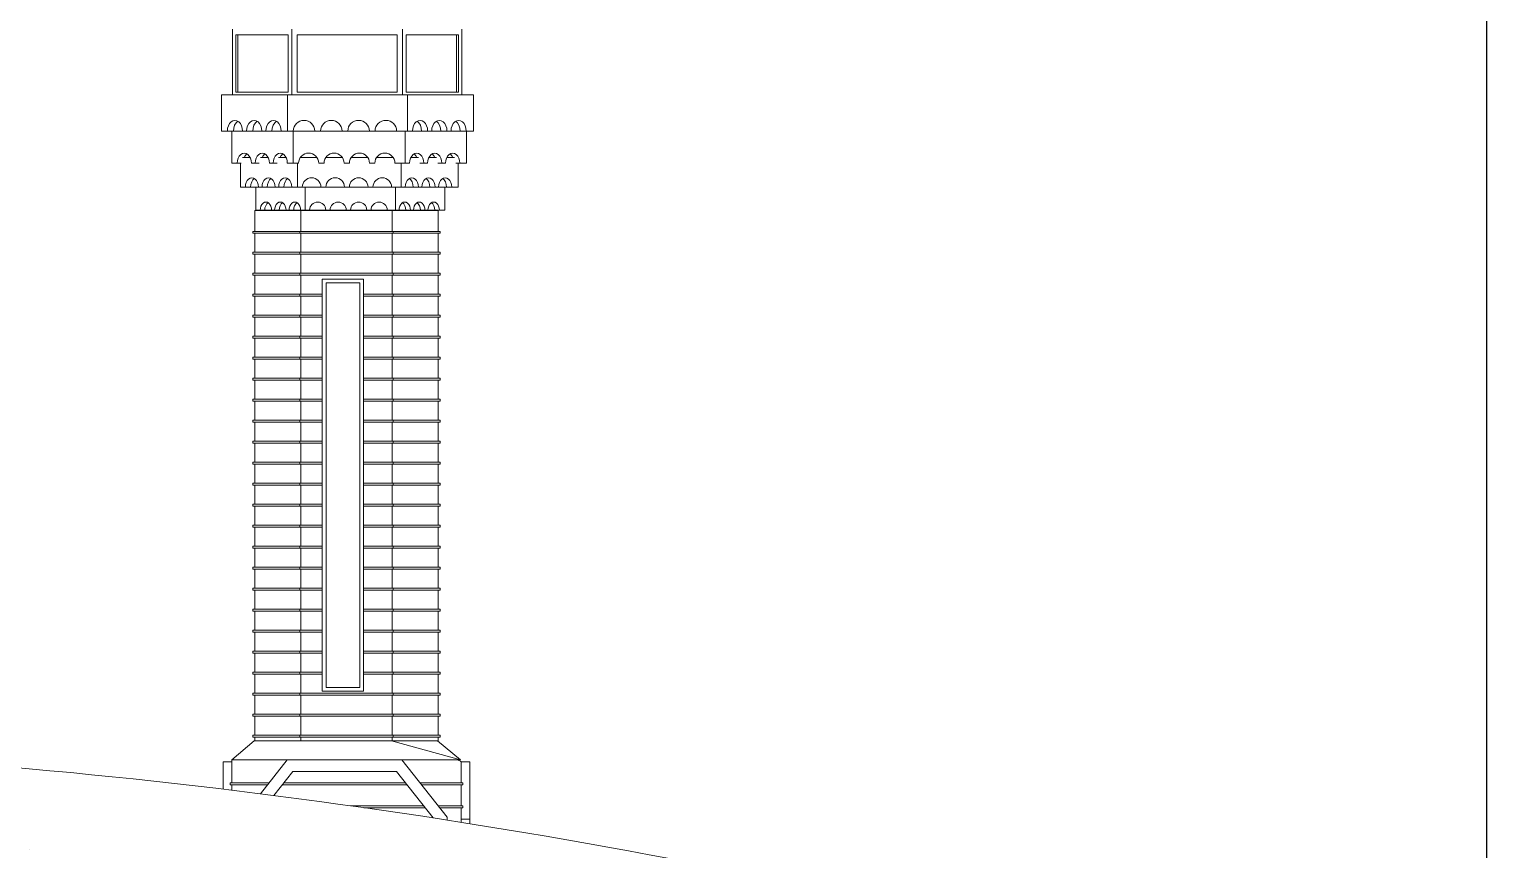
# Model space of a CAD drawing. Header units: inches. Extents: x -6210 to 141093, y -2740 to 21225.
# Drawn here: x 94504 to 95267, y 3555 to 3985 of the extents above; entities that cross this region are included whole.
import ezdxf

# ---------------------------------------------------------------- set-up
doc = ezdxf.new("R2010")
doc.units = ezdxf.units.IN
doc.header["$LTSCALE"] = 100
doc.header["$MEASUREMENT"] = 0
doc.layers.add('car area', color=53, linetype='Continuous')

msp = doc.modelspace()

# ---------------------------------------------------------------- linework, layer by layer
msp.add_lwpolyline([(93137.58696, 3021.14459), (95267.05657, 3021.14459), (95267.05657, 4618.24679), (93137.58696, 4618.24679)], close=True)
at = {"layer": 'car area', "linetype": 'Continuous', "lineweight": 0, "extrusion": (0, 1, 0)}
for p, q in [((94610.23585, 3950.84918), (94610.23585, 3985.28939)), ((94641.26529, 3950.84918), (94641.26529, 3985.28939)), ((94699.20641, 3950.84918), (94699.20641, 3985.28939)), ((94730.23585, 3950.84918), (94730.23585, 3985.28939)), ((94611.9171, 3982.28939), (94611.9171, 3952.28939)), ((94639.31567, 3982.28939), (94611.9171, 3982.28939)), ((94612.97776, 3952.28939), (94612.97776, 3982.28939)), ((94639.31567, 3952.28939), (94639.31567, 3982.28939)), ((94644.00793, 3982.28939), (94644.00793, 3952.28939)), ((94696.46377, 3982.28939), (94644.00793, 3982.28939)), ((94696.46377, 3952.28939), (94696.46377, 3982.28939)), ((94701.15602, 3982.28939), (94701.15602, 3952.28939)), ((94728.5546, 3982.28939), (94701.15602, 3982.28939)), ((94727.53803, 3952.28939), (94727.53803, 3982.28939)), ((94728.5546, 3952.28939), (94728.5546, 3982.28939)), ((94604.46581, 3950.84918), (94639.00996, 3950.84918)), ((94604.46581, 3931.84918), (94604.46581, 3950.84918)), ((94611.9171, 3952.28939), (94639.31567, 3952.28939)), ((94639.00996, 3950.84918), (94701.92165, 3950.84918)), ((94639.00996, 3931.84918), (94639.00996, 3950.84918)), ((94644.00793, 3952.28939), (94696.46377, 3952.28939)), ((94701.15602, 3952.28939), (94728.5546, 3952.28939)), ((94701.92165, 3950.84918), (94736.46581, 3950.84918)), ((94701.92165, 3931.84918), (94701.92165, 3950.84918)), ((94736.46581, 3931.84918), (94736.46581, 3950.84918)), ((94607.49242, 3931.84918), (94604.46581, 3931.84918)), ((94607.49242, 3931.84918), (94610.6744, 3931.84918)), ((94609.82317, 3915.07754), (94609.82317, 3931.84918)), ((94610.6744, 3931.84918), (94615.47284, 3931.84918)), ((94617.59416, 3931.84918), (94615.47284, 3931.84918)), ((94617.59416, 3931.84918), (94620.77614, 3931.84918)), ((94620.77614, 3931.84918), (94625.57458, 3931.84918)), ((94627.6959, 3931.84918), (94625.57458, 3931.84918)), ((94627.6959, 3931.84918), (94630.87788, 3931.84918)), ((94630.87788, 3931.84918), (94635.67631, 3931.84918)), ((94639.00996, 3931.84918), (94635.67631, 3931.84918)), ((94642.00996, 3931.84918), (94639.00996, 3931.84918)), ((94642.00996, 3931.84918), (94653.29598, 3931.84918)), ((94642.00996, 3915.07754), (94642.00996, 3931.84918)), ((94642.00996, 3931.84918), (94653.29598, 3931.84918)), ((94656.29598, 3931.84918), (94653.29598, 3931.84918)), ((94656.29598, 3931.84918), (94667.58199, 3931.84918)), ((94656.29598, 3931.84918), (94667.58199, 3931.84918)), ((94670.58199, 3931.84918), (94667.58199, 3931.84918)), ((94670.58199, 3931.84918), (94681.86801, 3931.84918)), ((94670.58199, 3931.84918), (94681.86801, 3931.84918)), ((94684.86801, 3931.84918), (94681.86801, 3931.84918)), ((94684.86801, 3931.84918), (94696.15402, 3931.84918)), ((94684.86801, 3931.84918), (94696.15402, 3931.84918)), ((94701.92165, 3931.84918), (94696.15402, 3931.84918)), ((94700.62843, 3915.07754), (94700.62843, 3931.84918)), ((94704.41826, 3931.84918), (94701.92165, 3931.84918)), ((94704.41826, 3931.84918), (94709.50207, 3931.84918)), ((94709.50207, 3931.84918), (94712.39868, 3931.84918)), ((94714.52, 3931.84918), (94712.39868, 3931.84918)), ((94714.52, 3931.84918), (94719.60381, 3931.84918)), ((94719.60381, 3931.84918), (94722.50042, 3931.84918)), ((94724.62174, 3931.84918), (94722.50042, 3931.84918)), ((94724.62174, 3931.84918), (94729.70555, 3931.84918)), ((94729.70555, 3931.84918), (94732.60215, 3931.84918)), ((94736.46581, 3931.84918), (94732.60215, 3931.84918)), ((94732.81523, 3915.07754), (94732.81523, 3931.84918)), ((94615.44667, 3918.07754), (94619.41448, 3918.07754)), ((94624.85905, 3918.07754), (94628.82686, 3918.07754)), ((94634.27142, 3918.07754), (94638.23923, 3918.07754)), ((94645.74509, 3918.07754), (94654.38122, 3918.07754)), ((94659.0562, 3918.07754), (94667.69233, 3918.07754)), ((94672.36731, 3918.07754), (94681.00344, 3918.07754)), ((94685.67841, 3918.07754), (94694.31455, 3918.07754)), ((94703.61925, 3918.07754), (94707.58309, 3918.07754)), ((94713.03162, 3918.07754), (94716.99546, 3918.07754)), ((94722.444, 3918.07754), (94726.40784, 3918.07754)), ((94612.64324, 3915.07754), (94609.82317, 3915.07754)), ((94612.64324, 3915.07754), (94614.7821, 3915.07754)), ((94614.31523, 3902.53208), (94614.31523, 3915.07754)), ((94622.05562, 3915.07754), (94620.07906, 3915.07754)), ((94622.05562, 3915.07754), (94624.19447, 3915.07754)), ((94631.46799, 3915.07754), (94629.49143, 3915.07754)), ((94631.46799, 3915.07754), (94633.60685, 3915.07754)), ((94642.00996, 3915.07754), (94638.90381, 3915.07754)), ((94644.80524, 3915.07754), (94642.00996, 3915.07754)), ((94644.14882, 3902.53208), (94644.14882, 3915.07754)), ((94658.11635, 3915.07754), (94655.32107, 3915.07754)), ((94671.42745, 3915.07754), (94668.63218, 3915.07754)), ((94684.73856, 3915.07754), (94681.94329, 3915.07754)), ((94700.62843, 3915.07754), (94695.2544, 3915.07754)), ((94698.48164, 3902.53208), (94698.48164, 3915.07754)), ((94702.95467, 3915.07754), (94700.62843, 3915.07754)), ((94708.24766, 3915.07754), (94710.39049, 3915.07754)), ((94712.36705, 3915.07754), (94710.39049, 3915.07754)), ((94717.66004, 3915.07754), (94719.80286, 3915.07754)), ((94721.77942, 3915.07754), (94719.80286, 3915.07754)), ((94727.07241, 3915.07754), (94729.21524, 3915.07754)), ((94728.31523, 3902.53208), (94728.31523, 3915.07754)), ((94732.81523, 3915.07754), (94729.21524, 3915.07754)), ((94616.92912, 3902.53208), (94614.31523, 3902.53208)), ((94616.92912, 3902.53208), (94619.6772, 3902.53208)), ((94619.6772, 3902.53208), (94623.8213, 3902.53208)), ((94622.42886, 3890.44481), (94622.42886, 3902.53208)), ((94625.65335, 3902.53208), (94623.8213, 3902.53208)), ((94625.65335, 3902.53208), (94628.40142, 3902.53208)), ((94628.40142, 3902.53208), (94632.54553, 3902.53208)), ((94634.37758, 3902.53208), (94632.54553, 3902.53208)), ((94634.37758, 3902.53208), (94637.12565, 3902.53208)), ((94637.12565, 3902.53208), (94641.26976, 3902.53208)), ((94644.14882, 3902.53208), (94641.26976, 3902.53208)), ((94646.73973, 3902.53208), (94644.14882, 3902.53208)), ((94646.73973, 3902.53208), (94656.48674, 3902.53208)), ((94648.33698, 3890.44481), (94648.33698, 3902.53208)), ((94659.07765, 3902.53208), (94656.48674, 3902.53208)), ((94659.07765, 3902.53208), (94668.82466, 3902.53208)), ((94671.41557, 3902.53208), (94668.82466, 3902.53208)), ((94671.41557, 3902.53208), (94681.16258, 3902.53208)), ((94683.75349, 3902.53208), (94681.16258, 3902.53208)), ((94683.75349, 3902.53208), (94693.5005, 3902.53208)), ((94698.48164, 3902.53208), (94693.5005, 3902.53208)), ((94695.52075, 3890.44481), (94695.52075, 3902.53208)), ((94700.6378, 3902.53208), (94698.48164, 3902.53208)), ((94700.6378, 3902.53208), (94704.78191, 3902.53208)), ((94704.78191, 3902.53208), (94707.52998, 3902.53208)), ((94709.36203, 3902.53208), (94707.52998, 3902.53208)), ((94709.36203, 3902.53208), (94713.50614, 3902.53208)), ((94713.50614, 3902.53208), (94716.25421, 3902.53208)), ((94718.08626, 3902.53208), (94716.25421, 3902.53208)), ((94718.08626, 3902.53208), (94722.23036, 3902.53208)), ((94721.42886, 3890.44481), (94721.42886, 3902.53208)), ((94722.23036, 3902.53208), (94724.97844, 3902.53208)), ((94728.31523, 3902.53208), (94724.97844, 3902.53208)), ((94621.89468, 3890.33662), (94645.89468, 3890.33662)), ((94621.89468, 3879.33662), (94621.89468, 3890.33662)), ((94624.69883, 3890.44481), (94622.42886, 3890.44481)), ((94624.69883, 3890.44481), (94627.08531, 3890.44481)), ((94627.08531, 3890.44481), (94630.68414, 3890.44481)), ((94632.27513, 3890.44481), (94630.68414, 3890.44481)), ((94632.27513, 3890.44481), (94634.66161, 3890.44481)), ((94634.66161, 3890.44481), (94638.26044, 3890.44481)), ((94639.85143, 3890.44481), (94638.26044, 3890.44481)), ((94639.85143, 3890.44481), (94642.23792, 3890.44481)), ((94639.89468, 3890.44481), (94639.89468, 3890.33662)), ((94642.23792, 3890.44481), (94645.83674, 3890.44481)), ((94648.33698, 3890.44481), (94645.83674, 3890.44481)), ((94645.89468, 3890.33662), (94693.89468, 3890.33662)), ((94645.89468, 3879.33662), (94645.89468, 3890.33662)), ((94650.58698, 3890.44481), (94648.33698, 3890.44481)), ((94650.58698, 3890.44481), (94659.05149, 3890.44481)), ((94661.30149, 3890.44481), (94659.05149, 3890.44481)), ((94661.30149, 3890.44481), (94669.766, 3890.44481)), ((94672.016, 3890.44481), (94669.766, 3890.44481)), ((94672.016, 3890.44481), (94680.48051, 3890.44481)), ((94682.73051, 3890.44481), (94680.48051, 3890.44481)), ((94682.73051, 3890.44481), (94691.19502, 3890.44481)), ((94695.52075, 3890.44481), (94691.19502, 3890.44481)), ((94693.89468, 3890.33662), (94717.89468, 3890.33662)), ((94693.89468, 3879.33662), (94693.89468, 3890.33662)), ((94697.39321, 3890.44481), (94695.52075, 3890.44481)), ((94697.39321, 3890.44481), (94700.99203, 3890.44481)), ((94699.89468, 3890.44481), (94699.89468, 3890.33662)), ((94700.99203, 3890.44481), (94703.37852, 3890.44481)), ((94704.96951, 3890.44481), (94703.37852, 3890.44481)), ((94704.96951, 3890.44481), (94708.56834, 3890.44481)), ((94708.56834, 3890.44481), (94710.95482, 3890.44481)), ((94712.54581, 3890.44481), (94710.95482, 3890.44481)), ((94712.54581, 3890.44481), (94716.14464, 3890.44481)), ((94716.14464, 3890.44481), (94718.53112, 3890.44481)), ((94717.89468, 3879.33662), (94717.89468, 3890.33662)), ((94721.42886, 3890.44481), (94718.53112, 3890.44481)), ((94620.89468, 3879.33662), (94645.48047, 3879.33662)), ((94620.89468, 3878.33662), (94620.89468, 3879.33662)), ((94645.48047, 3878.33662), (94620.89468, 3878.33662)), ((94621.89468, 3868.33662), (94621.89468, 3878.33662)), ((94645.48047, 3879.33662), (94694.3089, 3879.33662)), ((94645.48047, 3878.33662), (94645.48047, 3879.33662)), ((94694.3089, 3878.33662), (94645.48047, 3878.33662)), ((94645.89468, 3868.33662), (94645.89468, 3878.33662)), ((94693.89468, 3868.33662), (94693.89468, 3878.33662)), ((94694.3089, 3879.33662), (94718.89468, 3879.33662)), ((94694.3089, 3878.33662), (94694.3089, 3879.33662)), ((94718.89468, 3878.33662), (94694.3089, 3878.33662)), ((94717.89468, 3868.33662), (94717.89468, 3878.33662)), ((94718.89468, 3878.33662), (94718.89468, 3879.33662)), ((94620.89468, 3868.33662), (94645.48047, 3868.33662)), ((94620.89468, 3867.33662), (94620.89468, 3868.33662)), ((94645.48047, 3867.33662), (94620.89468, 3867.33662)), ((94621.89468, 3857.33662), (94621.89468, 3867.33662)), ((94645.48047, 3868.33662), (94694.3089, 3868.33662)), ((94645.48047, 3867.33662), (94645.48047, 3868.33662)), ((94694.3089, 3867.33662), (94645.48047, 3867.33662)), ((94645.89468, 3857.33662), (94645.89468, 3867.33662)), ((94693.89468, 3857.33662), (94693.89468, 3867.33662)), ((94694.3089, 3868.33662), (94718.89468, 3868.33662)), ((94694.3089, 3867.33662), (94694.3089, 3868.33662)), ((94718.89468, 3867.33662), (94694.3089, 3867.33662)), ((94717.89468, 3857.33662), (94717.89468, 3867.33662)), ((94718.89468, 3867.33662), (94718.89468, 3868.33662)), ((94620.89468, 3857.33662), (94645.48047, 3857.33662)), ((94620.89468, 3856.33662), (94620.89468, 3857.33662)), ((94645.48047, 3856.33662), (94620.89468, 3856.33662)), ((94621.89468, 3846.33662), (94621.89468, 3856.33662)), ((94645.48047, 3857.33662), (94694.3089, 3857.33662)), ((94645.48047, 3856.33662), (94645.48047, 3857.33662)), ((94694.3089, 3856.33662), (94645.48047, 3856.33662)), ((94645.89468, 3846.33662), (94645.89468, 3856.33662)), ((94693.89468, 3846.33662), (94693.89468, 3856.33662)), ((94694.3089, 3857.33662), (94718.89468, 3857.33662)), ((94694.3089, 3856.33662), (94694.3089, 3857.33662)), ((94718.89468, 3856.33662), (94694.3089, 3856.33662)), ((94717.89468, 3846.33662), (94717.89468, 3856.33662)), ((94718.89468, 3856.33662), (94718.89468, 3857.33662)), ((94678.84899, 3854.33662), (94657.17881, 3854.33662)), ((94657.17881, 3854.33662), (94657.17881, 3846.33662)), ((94676.84899, 3852.33662), (94659.17881, 3852.33662)), ((94659.17881, 3852.33662), (94659.17881, 3640.33662)), ((94659.17881, 3852.33662), (94676.84899, 3852.33662)), ((94659.17881, 3640.33662), (94659.17881, 3852.33662)), ((94676.84899, 3640.33662), (94676.84899, 3852.33662)), ((94676.84899, 3852.33662), (94676.84899, 3640.33662)), ((94678.84899, 3846.33662), (94678.84899, 3854.33662)), ((94620.89468, 3845.33662), (94620.89468, 3846.33662)), ((94620.89468, 3846.33662), (94645.48047, 3846.33662)), ((94645.48047, 3845.33662), (94620.89468, 3845.33662)), ((94621.89468, 3835.33662), (94621.89468, 3845.33662)), ((94645.48047, 3845.33662), (94645.48047, 3846.33662)), ((94645.48047, 3846.33662), (94657.17881, 3846.33662)), ((94657.17881, 3845.33662), (94645.48047, 3845.33662)), ((94645.89468, 3835.33662), (94645.89468, 3845.33662)), ((94657.17881, 3845.33662), (94657.17881, 3846.33662)), ((94657.17881, 3845.33662), (94657.17881, 3835.33662)), ((94678.84899, 3846.33662), (94694.3089, 3846.33662)), ((94678.84899, 3846.33662), (94678.84899, 3845.33662)), ((94678.84899, 3835.33662), (94678.84899, 3845.33662)), ((94694.3089, 3845.33662), (94678.84899, 3845.33662)), ((94693.89468, 3835.33662), (94693.89468, 3845.33662)), ((94694.3089, 3846.33662), (94718.89468, 3846.33662)), ((94694.3089, 3845.33662), (94694.3089, 3846.33662)), ((94718.89468, 3845.33662), (94694.3089, 3845.33662)), ((94717.89468, 3835.33662), (94717.89468, 3845.33662)), ((94718.89468, 3845.33662), (94718.89468, 3846.33662)), ((94620.89468, 3834.33662), (94620.89468, 3835.33662)), ((94620.89468, 3835.33662), (94645.48047, 3835.33662)), ((94645.48047, 3834.33662), (94620.89468, 3834.33662)), ((94621.89468, 3824.33662), (94621.89468, 3834.33662)), ((94645.48047, 3834.33662), (94645.48047, 3835.33662)), ((94645.48047, 3835.33662), (94657.17881, 3835.33662)), ((94657.17881, 3834.33662), (94645.48047, 3834.33662)), ((94645.89468, 3824.33662), (94645.89468, 3834.33662)), ((94657.17881, 3834.33662), (94657.17881, 3835.33662)), ((94657.17881, 3834.33662), (94657.17881, 3824.33662)), ((94678.84899, 3835.33662), (94694.3089, 3835.33662)), ((94678.84899, 3835.33662), (94678.84899, 3834.33662)), ((94678.84899, 3824.33662), (94678.84899, 3834.33662)), ((94694.3089, 3834.33662), (94678.84899, 3834.33662)), ((94693.89468, 3824.33662), (94693.89468, 3834.33662)), ((94694.3089, 3835.33662), (94718.89468, 3835.33662)), ((94694.3089, 3834.33662), (94694.3089, 3835.33662)), ((94718.89468, 3834.33662), (94694.3089, 3834.33662)), ((94717.89468, 3824.33662), (94717.89468, 3834.33662)), ((94718.89468, 3834.33662), (94718.89468, 3835.33662)), ((94620.89468, 3823.33662), (94620.89468, 3824.33662)), ((94620.89468, 3824.33662), (94645.48047, 3824.33662)), ((94645.48047, 3823.33662), (94620.89468, 3823.33662)), ((94621.89468, 3813.33662), (94621.89468, 3823.33662)), ((94645.48047, 3823.33662), (94645.48047, 3824.33662)), ((94645.48047, 3824.33662), (94657.17881, 3824.33662)), ((94657.17881, 3823.33662), (94645.48047, 3823.33662)), ((94645.89468, 3813.33662), (94645.89468, 3823.33662)), ((94657.17881, 3823.33662), (94657.17881, 3824.33662)), ((94657.17881, 3823.33662), (94657.17881, 3813.33662)), ((94678.84899, 3824.33662), (94694.3089, 3824.33662)), ((94678.84899, 3824.33662), (94678.84899, 3823.33662)), ((94678.84899, 3813.33662), (94678.84899, 3823.33662)), ((94694.3089, 3823.33662), (94678.84899, 3823.33662)), ((94693.89468, 3813.33662), (94693.89468, 3823.33662)), ((94694.3089, 3824.33662), (94718.89468, 3824.33662)), ((94694.3089, 3823.33662), (94694.3089, 3824.33662)), ((94718.89468, 3823.33662), (94694.3089, 3823.33662)), ((94717.89468, 3813.33662), (94717.89468, 3823.33662)), ((94718.89468, 3823.33662), (94718.89468, 3824.33662)), ((94620.89468, 3812.33662), (94620.89468, 3813.33662)), ((94620.89468, 3813.33662), (94645.48047, 3813.33662)), ((94645.48047, 3812.33662), (94620.89468, 3812.33662)), ((94621.89468, 3802.33662), (94621.89468, 3812.33662)), ((94645.48047, 3812.33662), (94645.48047, 3813.33662)), ((94645.48047, 3813.33662), (94657.17881, 3813.33662)), ((94657.17881, 3812.33662), (94645.48047, 3812.33662)), ((94645.89468, 3802.33662), (94645.89468, 3812.33662)), ((94657.17881, 3812.33662), (94657.17881, 3813.33662)), ((94657.17881, 3812.33662), (94657.17881, 3802.33662)), ((94678.84899, 3813.33662), (94694.3089, 3813.33662)), ((94678.84899, 3813.33662), (94678.84899, 3812.33662)), ((94678.84899, 3802.33662), (94678.84899, 3812.33662)), ((94694.3089, 3812.33662), (94678.84899, 3812.33662)), ((94693.89468, 3802.33662), (94693.89468, 3812.33662)), ((94694.3089, 3813.33662), (94718.89468, 3813.33662)), ((94694.3089, 3812.33662), (94694.3089, 3813.33662)), ((94718.89468, 3812.33662), (94694.3089, 3812.33662)), ((94717.89468, 3802.33662), (94717.89468, 3812.33662)), ((94718.89468, 3812.33662), (94718.89468, 3813.33662)), ((94620.89468, 3801.33662), (94620.89468, 3802.33662)), ((94620.89468, 3802.33662), (94645.48047, 3802.33662)), ((94645.48047, 3801.33662), (94645.48047, 3802.33662)), ((94645.48047, 3802.33662), (94657.17881, 3802.33662)), ((94657.17881, 3801.33662), (94657.17881, 3802.33662)), ((94678.84899, 3802.33662), (94694.3089, 3802.33662)), ((94678.84899, 3802.33662), (94678.84899, 3801.33662)), ((94694.3089, 3802.33662), (94718.89468, 3802.33662)), ((94694.3089, 3801.33662), (94694.3089, 3802.33662)), ((94718.89468, 3801.33662), (94718.89468, 3802.33662)), ((94645.48047, 3801.33662), (94620.89468, 3801.33662)), ((94621.89468, 3791.33662), (94621.89468, 3801.33662)), ((94657.17881, 3801.33662), (94645.48047, 3801.33662)), ((94645.89468, 3791.33662), (94645.89468, 3801.33662)), ((94657.17881, 3801.33662), (94657.17881, 3791.33662)), ((94678.84899, 3791.33662), (94678.84899, 3801.33662)), ((94694.3089, 3801.33662), (94678.84899, 3801.33662)), ((94693.89468, 3791.33662), (94693.89468, 3801.33662)), ((94718.89468, 3801.33662), (94694.3089, 3801.33662)), ((94717.89468, 3791.33662), (94717.89468, 3801.33662)), ((94620.89468, 3790.33662), (94620.89468, 3791.33662)), ((94620.89468, 3791.33662), (94645.48047, 3791.33662)), ((94645.48047, 3790.33662), (94620.89468, 3790.33662)), ((94621.89468, 3780.33662), (94621.89468, 3790.33662)), ((94645.48047, 3790.33662), (94645.48047, 3791.33662)), ((94645.48047, 3791.33662), (94657.17881, 3791.33662)), ((94657.17881, 3790.33662), (94645.48047, 3790.33662)), ((94645.89468, 3780.33662), (94645.89468, 3790.33662)), ((94657.17881, 3790.33662), (94657.17881, 3791.33662)), ((94657.17881, 3790.33662), (94657.17881, 3780.33662)), ((94678.84899, 3791.33662), (94694.3089, 3791.33662)), ((94678.84899, 3791.33662), (94678.84899, 3790.33662)), ((94678.84899, 3780.33662), (94678.84899, 3790.33662)), ((94694.3089, 3790.33662), (94678.84899, 3790.33662)), ((94693.89468, 3780.33662), (94693.89468, 3790.33662)), ((94694.3089, 3791.33662), (94718.89468, 3791.33662)), ((94694.3089, 3790.33662), (94694.3089, 3791.33662)), ((94718.89468, 3790.33662), (94694.3089, 3790.33662)), ((94717.89468, 3780.33662), (94717.89468, 3790.33662)), ((94718.89468, 3790.33662), (94718.89468, 3791.33662)), ((94620.89468, 3779.33662), (94620.89468, 3780.33662)), ((94620.89468, 3780.33662), (94645.48047, 3780.33662)), ((94645.48047, 3779.33662), (94620.89468, 3779.33662)), ((94621.89468, 3769.33662), (94621.89468, 3779.33662)), ((94645.48047, 3779.33662), (94645.48047, 3780.33662)), ((94645.48047, 3780.33662), (94657.17881, 3780.33662)), ((94657.17881, 3779.33662), (94645.48047, 3779.33662)), ((94645.89468, 3769.33662), (94645.89468, 3779.33662)), ((94657.17881, 3779.33662), (94657.17881, 3780.33662)), ((94657.17881, 3779.33662), (94657.17881, 3769.33662)), ((94678.84899, 3780.33662), (94694.3089, 3780.33662)), ((94678.84899, 3780.33662), (94678.84899, 3779.33662)), ((94678.84899, 3769.33662), (94678.84899, 3779.33662)), ((94694.3089, 3779.33662), (94678.84899, 3779.33662)), ((94693.89468, 3769.33662), (94693.89468, 3779.33662)), ((94694.3089, 3780.33662), (94718.89468, 3780.33662)), ((94694.3089, 3779.33662), (94694.3089, 3780.33662)), ((94718.89468, 3779.33662), (94694.3089, 3779.33662)), ((94717.89468, 3769.33662), (94717.89468, 3779.33662)), ((94718.89468, 3779.33662), (94718.89468, 3780.33662)), ((94620.89468, 3768.33662), (94620.89468, 3769.33662)), ((94620.89468, 3769.33662), (94645.48047, 3769.33662)), ((94645.48047, 3768.33662), (94620.89468, 3768.33662)), ((94621.89468, 3758.33662), (94621.89468, 3768.33662)), ((94645.48047, 3768.33662), (94645.48047, 3769.33662)), ((94645.48047, 3769.33662), (94657.17881, 3769.33662)), ((94657.17881, 3768.33662), (94645.48047, 3768.33662)), ((94645.89468, 3758.33662), (94645.89468, 3768.33662)), ((94657.17881, 3768.33662), (94657.17881, 3769.33662)), ((94657.17881, 3768.33662), (94657.17881, 3758.33662)), ((94678.84899, 3769.33662), (94694.3089, 3769.33662)), ((94678.84899, 3769.33662), (94678.84899, 3768.33662)), ((94678.84899, 3758.33662), (94678.84899, 3768.33662)), ((94694.3089, 3768.33662), (94678.84899, 3768.33662)), ((94693.89468, 3758.33662), (94693.89468, 3768.33662)), ((94694.3089, 3769.33662), (94718.89468, 3769.33662)), ((94694.3089, 3768.33662), (94694.3089, 3769.33662)), ((94718.89468, 3768.33662), (94694.3089, 3768.33662)), ((94717.89468, 3758.33662), (94717.89468, 3768.33662)), ((94718.89468, 3768.33662), (94718.89468, 3769.33662)), ((94620.89468, 3757.33662), (94620.89468, 3758.33662)), ((94620.89468, 3758.33662), (94645.48047, 3758.33662)), ((94645.48047, 3757.33662), (94620.89468, 3757.33662)), ((94621.89468, 3747.33662), (94621.89468, 3757.33662)), ((94645.48047, 3757.33662), (94645.48047, 3758.33662)), ((94645.48047, 3758.33662), (94657.17881, 3758.33662)), ((94657.17881, 3757.33662), (94645.48047, 3757.33662)), ((94645.89468, 3747.33662), (94645.89468, 3757.33662)), ((94657.17881, 3757.33662), (94657.17881, 3758.33662)), ((94657.17881, 3757.33662), (94657.17881, 3747.33662)), ((94678.84899, 3758.33662), (94694.3089, 3758.33662)), ((94678.84899, 3758.33662), (94678.84899, 3757.33662)), ((94678.84899, 3747.33662), (94678.84899, 3757.33662)), ((94694.3089, 3757.33662), (94678.84899, 3757.33662)), ((94693.89468, 3747.33662), (94693.89468, 3757.33662)), ((94694.3089, 3758.33662), (94718.89468, 3758.33662)), ((94694.3089, 3757.33662), (94694.3089, 3758.33662)), ((94718.89468, 3757.33662), (94694.3089, 3757.33662)), ((94717.89468, 3747.33662), (94717.89468, 3757.33662)), ((94718.89468, 3757.33662), (94718.89468, 3758.33662)), ((94620.89468, 3746.33662), (94620.89468, 3747.33662)), ((94620.89468, 3747.33662), (94645.48047, 3747.33662)), ((94645.48047, 3746.33662), (94620.89468, 3746.33662)), ((94621.89468, 3736.33662), (94621.89468, 3746.33662)), ((94645.48047, 3746.33662), (94645.48047, 3747.33662)), ((94645.48047, 3747.33662), (94657.17881, 3747.33662)), ((94657.17881, 3746.33662), (94645.48047, 3746.33662)), ((94645.89468, 3736.33662), (94645.89468, 3746.33662)), ((94657.17881, 3746.33662), (94657.17881, 3747.33662)), ((94657.17881, 3746.33662), (94657.17881, 3736.33662)), ((94678.84899, 3747.33662), (94694.3089, 3747.33662)), ((94678.84899, 3747.33662), (94678.84899, 3746.33662)), ((94678.84899, 3736.33662), (94678.84899, 3746.33662)), ((94694.3089, 3746.33662), (94678.84899, 3746.33662)), ((94693.89468, 3736.33662), (94693.89468, 3746.33662)), ((94694.3089, 3747.33662), (94718.89468, 3747.33662)), ((94694.3089, 3746.33662), (94694.3089, 3747.33662)), ((94718.89468, 3746.33662), (94694.3089, 3746.33662)), ((94717.89468, 3736.33662), (94717.89468, 3746.33662)), ((94718.89468, 3746.33662), (94718.89468, 3747.33662)), ((94620.89468, 3735.33662), (94620.89468, 3736.33662)), ((94620.89468, 3736.33662), (94645.48047, 3736.33662)), ((94645.48047, 3735.33662), (94620.89468, 3735.33662)), ((94621.89468, 3725.33662), (94621.89468, 3735.33662)), ((94645.48047, 3735.33662), (94645.48047, 3736.33662)), ((94645.48047, 3736.33662), (94657.17881, 3736.33662)), ((94657.17881, 3735.33662), (94645.48047, 3735.33662)), ((94645.89468, 3725.33662), (94645.89468, 3735.33662)), ((94657.17881, 3735.33662), (94657.17881, 3736.33662)), ((94657.17881, 3735.33662), (94657.17881, 3725.33662)), ((94678.84899, 3736.33662), (94694.3089, 3736.33662)), ((94678.84899, 3736.33662), (94678.84899, 3735.33662)), ((94678.84899, 3725.33662), (94678.84899, 3735.33662)), ((94694.3089, 3735.33662), (94678.84899, 3735.33662)), ((94693.89468, 3725.33662), (94693.89468, 3735.33662)), ((94694.3089, 3736.33662), (94718.89468, 3736.33662)), ((94694.3089, 3735.33662), (94694.3089, 3736.33662)), ((94718.89468, 3735.33662), (94694.3089, 3735.33662)), ((94717.89468, 3725.33662), (94717.89468, 3735.33662)), ((94718.89468, 3735.33662), (94718.89468, 3736.33662)), ((94620.89468, 3724.33662), (94620.89468, 3725.33662)), ((94620.89468, 3725.33662), (94645.48047, 3725.33662)), ((94645.48047, 3724.33662), (94645.48047, 3725.33662)), ((94645.48047, 3725.33662), (94657.17881, 3725.33662)), ((94657.17881, 3724.33662), (94657.17881, 3725.33662)), ((94678.84899, 3725.33662), (94694.3089, 3725.33662)), ((94678.84899, 3725.33662), (94678.84899, 3724.33662)), ((94694.3089, 3725.33662), (94718.89468, 3725.33662)), ((94694.3089, 3724.33662), (94694.3089, 3725.33662)), ((94718.89468, 3724.33662), (94718.89468, 3725.33662)), ((94645.48047, 3724.33662), (94620.89468, 3724.33662)), ((94621.89468, 3714.33662), (94621.89468, 3724.33662)), ((94657.17881, 3724.33662), (94645.48047, 3724.33662)), ((94645.89468, 3714.33662), (94645.89468, 3724.33662)), ((94657.17881, 3724.33662), (94657.17881, 3714.33662)), ((94678.84899, 3714.33662), (94678.84899, 3724.33662)), ((94694.3089, 3724.33662), (94678.84899, 3724.33662)), ((94693.89468, 3714.33662), (94693.89468, 3724.33662)), ((94718.89468, 3724.33662), (94694.3089, 3724.33662)), ((94717.89468, 3714.33662), (94717.89468, 3724.33662)), ((94620.89468, 3713.33662), (94620.89468, 3714.33662)), ((94620.89468, 3714.33662), (94645.48047, 3714.33662)), ((94645.48047, 3713.33662), (94620.89468, 3713.33662)), ((94621.89468, 3703.33662), (94621.89468, 3713.33662)), ((94645.48047, 3713.33662), (94645.48047, 3714.33662)), ((94645.48047, 3714.33662), (94657.17881, 3714.33662)), ((94657.17881, 3713.33662), (94645.48047, 3713.33662)), ((94645.89468, 3703.33662), (94645.89468, 3713.33662)), ((94657.17881, 3713.33662), (94657.17881, 3714.33662)), ((94657.17881, 3713.33662), (94657.17881, 3703.33662)), ((94678.84899, 3714.33662), (94694.3089, 3714.33662)), ((94678.84899, 3714.33662), (94678.84899, 3713.33662)), ((94678.84899, 3703.33662), (94678.84899, 3713.33662)), ((94694.3089, 3713.33662), (94678.84899, 3713.33662)), ((94693.89468, 3703.33662), (94693.89468, 3713.33662)), ((94694.3089, 3714.33662), (94718.89468, 3714.33662)), ((94694.3089, 3713.33662), (94694.3089, 3714.33662)), ((94718.89468, 3713.33662), (94694.3089, 3713.33662)), ((94717.89468, 3703.33662), (94717.89468, 3713.33662)), ((94718.89468, 3713.33662), (94718.89468, 3714.33662)), ((94620.89468, 3702.33662), (94620.89468, 3703.33662)), ((94620.89468, 3703.33662), (94645.48047, 3703.33662)), ((94645.48047, 3702.33662), (94620.89468, 3702.33662)), ((94621.89468, 3692.33662), (94621.89468, 3702.33662)), ((94645.48047, 3702.33662), (94645.48047, 3703.33662)), ((94645.48047, 3703.33662), (94657.17881, 3703.33662)), ((94657.17881, 3702.33662), (94645.48047, 3702.33662)), ((94645.89468, 3692.33662), (94645.89468, 3702.33662)), ((94657.17881, 3702.33662), (94657.17881, 3703.33662)), ((94657.17881, 3702.33662), (94657.17881, 3692.33662)), ((94678.84899, 3703.33662), (94694.3089, 3703.33662)), ((94678.84899, 3703.33662), (94678.84899, 3702.33662)), ((94678.84899, 3692.33662), (94678.84899, 3702.33662)), ((94694.3089, 3702.33662), (94678.84899, 3702.33662)), ((94693.89468, 3692.33662), (94693.89468, 3702.33662)), ((94694.3089, 3703.33662), (94718.89468, 3703.33662)), ((94694.3089, 3702.33662), (94694.3089, 3703.33662)), ((94718.89468, 3702.33662), (94694.3089, 3702.33662)), ((94717.89468, 3692.33662), (94717.89468, 3702.33662)), ((94718.89468, 3702.33662), (94718.89468, 3703.33662)), ((94620.89468, 3691.33662), (94620.89468, 3692.33662)), ((94620.89468, 3692.33662), (94645.48047, 3692.33662)), ((94645.48047, 3691.33662), (94620.89468, 3691.33662)), ((94621.89468, 3681.33662), (94621.89468, 3691.33662)), ((94645.48047, 3691.33662), (94645.48047, 3692.33662)), ((94645.48047, 3692.33662), (94657.17881, 3692.33662)), ((94657.17881, 3691.33662), (94645.48047, 3691.33662)), ((94645.89468, 3681.33662), (94645.89468, 3691.33662)), ((94657.17881, 3691.33662), (94657.17881, 3692.33662)), ((94657.17881, 3691.33662), (94657.17881, 3681.33662)), ((94678.84899, 3692.33662), (94694.3089, 3692.33662)), ((94678.84899, 3692.33662), (94678.84899, 3691.33662)), ((94678.84899, 3681.33662), (94678.84899, 3691.33662)), ((94694.3089, 3691.33662), (94678.84899, 3691.33662)), ((94693.89468, 3681.33662), (94693.89468, 3691.33662)), ((94694.3089, 3692.33662), (94718.89468, 3692.33662)), ((94694.3089, 3691.33662), (94694.3089, 3692.33662)), ((94718.89468, 3691.33662), (94694.3089, 3691.33662)), ((94717.89468, 3681.33662), (94717.89468, 3691.33662)), ((94718.89468, 3691.33662), (94718.89468, 3692.33662)), ((94620.89468, 3680.33662), (94620.89468, 3681.33662)), ((94620.89468, 3681.33662), (94645.48047, 3681.33662)), ((94645.48047, 3680.33662), (94620.89468, 3680.33662)), ((94621.89468, 3670.33662), (94621.89468, 3680.33662)), ((94645.48047, 3680.33662), (94645.48047, 3681.33662)), ((94645.48047, 3681.33662), (94657.17881, 3681.33662)), ((94657.17881, 3680.33662), (94645.48047, 3680.33662)), ((94645.89468, 3670.33662), (94645.89468, 3680.33662)), ((94657.17881, 3680.33662), (94657.17881, 3681.33662)), ((94657.17881, 3680.33662), (94657.17881, 3670.33662)), ((94678.84899, 3681.33662), (94694.3089, 3681.33662)), ((94678.84899, 3681.33662), (94678.84899, 3680.33662)), ((94678.84899, 3670.33662), (94678.84899, 3680.33662)), ((94694.3089, 3680.33662), (94678.84899, 3680.33662)), ((94693.89468, 3670.33662), (94693.89468, 3680.33662)), ((94694.3089, 3681.33662), (94718.89468, 3681.33662)), ((94694.3089, 3680.33662), (94694.3089, 3681.33662)), ((94718.89468, 3680.33662), (94694.3089, 3680.33662)), ((94717.89468, 3670.33662), (94717.89468, 3680.33662)), ((94718.89468, 3680.33662), (94718.89468, 3681.33662)), ((94620.89468, 3669.33662), (94620.89468, 3670.33662)), ((94620.89468, 3670.33662), (94645.48047, 3670.33662)), ((94645.48047, 3669.33662), (94620.89468, 3669.33662)), ((94621.89468, 3659.33662), (94621.89468, 3669.33662)), ((94645.48047, 3669.33662), (94645.48047, 3670.33662)), ((94645.48047, 3670.33662), (94657.17881, 3670.33662)), ((94657.17881, 3669.33662), (94645.48047, 3669.33662)), ((94645.89468, 3659.33662), (94645.89468, 3669.33662)), ((94657.17881, 3669.33662), (94657.17881, 3670.33662)), ((94657.17881, 3669.33662), (94657.17881, 3659.33662)), ((94678.84899, 3670.33662), (94694.3089, 3670.33662)), ((94678.84899, 3670.33662), (94678.84899, 3669.33662)), ((94678.84899, 3659.33662), (94678.84899, 3669.33662)), ((94694.3089, 3669.33662), (94678.84899, 3669.33662)), ((94693.89468, 3659.33662), (94693.89468, 3669.33662)), ((94694.3089, 3670.33662), (94718.89468, 3670.33662)), ((94694.3089, 3669.33662), (94694.3089, 3670.33662)), ((94718.89468, 3669.33662), (94694.3089, 3669.33662)), ((94717.89468, 3659.33662), (94717.89468, 3669.33662)), ((94718.89468, 3669.33662), (94718.89468, 3670.33662)), ((94620.89468, 3658.33662), (94620.89468, 3659.33662)), ((94620.89468, 3659.33662), (94645.48047, 3659.33662)), ((94645.48047, 3658.33662), (94620.89468, 3658.33662)), ((94621.89468, 3648.33662), (94621.89468, 3658.33662)), ((94645.48047, 3658.33662), (94645.48047, 3659.33662)), ((94645.48047, 3659.33662), (94657.17881, 3659.33662)), ((94657.17881, 3658.33662), (94645.48047, 3658.33662)), ((94645.89468, 3648.33662), (94645.89468, 3658.33662)), ((94657.17881, 3658.33662), (94657.17881, 3659.33662)), ((94657.17881, 3658.33662), (94657.17881, 3648.33662)), ((94678.84899, 3659.33662), (94694.3089, 3659.33662)), ((94678.84899, 3659.33662), (94678.84899, 3658.33662)), ((94678.84899, 3648.33662), (94678.84899, 3658.33662)), ((94694.3089, 3658.33662), (94678.84899, 3658.33662)), ((94693.89468, 3648.33662), (94693.89468, 3658.33662)), ((94694.3089, 3659.33662), (94718.89468, 3659.33662)), ((94694.3089, 3658.33662), (94694.3089, 3659.33662)), ((94718.89468, 3658.33662), (94694.3089, 3658.33662)), ((94717.89468, 3648.33662), (94717.89468, 3658.33662)), ((94718.89468, 3658.33662), (94718.89468, 3659.33662)), ((94620.89468, 3647.33662), (94620.89468, 3648.33662)), ((94620.89468, 3648.33662), (94645.48047, 3648.33662)), ((94645.48047, 3647.33662), (94620.89468, 3647.33662)), ((94621.89468, 3637.33662), (94621.89468, 3647.33662)), ((94645.48047, 3647.33662), (94645.48047, 3648.33662)), ((94645.48047, 3648.33662), (94657.17881, 3648.33662)), ((94657.17881, 3647.33662), (94645.48047, 3647.33662)), ((94645.89468, 3637.33662), (94645.89468, 3647.33662)), ((94657.17881, 3647.33662), (94657.17881, 3648.33662)), ((94657.17881, 3647.33662), (94657.17881, 3638.33662)), ((94678.84899, 3648.33662), (94694.3089, 3648.33662)), ((94678.84899, 3648.33662), (94678.84899, 3647.33662)), ((94678.84899, 3638.33662), (94678.84899, 3647.33662)), ((94694.3089, 3647.33662), (94678.84899, 3647.33662)), ((94693.89468, 3637.33662), (94693.89468, 3647.33662)), ((94694.3089, 3648.33662), (94718.89468, 3648.33662)), ((94694.3089, 3647.33662), (94694.3089, 3648.33662)), ((94718.89468, 3647.33662), (94694.3089, 3647.33662)), ((94717.89468, 3637.33662), (94717.89468, 3647.33662)), ((94718.89468, 3647.33662), (94718.89468, 3648.33662)), ((94620.89468, 3637.33662), (94645.48047, 3637.33662)), ((94620.89468, 3636.33662), (94620.89468, 3637.33662)), ((94645.48047, 3636.33662), (94620.89468, 3636.33662)), ((94621.89468, 3626.33662), (94621.89468, 3636.33662)), ((94645.48047, 3637.33662), (94694.3089, 3637.33662)), ((94645.48047, 3636.33662), (94645.48047, 3637.33662)), ((94694.3089, 3636.33662), (94645.48047, 3636.33662)), ((94645.89468, 3626.33662), (94645.89468, 3636.33662)), ((94657.17881, 3638.33662), (94678.84899, 3638.33662)), ((94659.17881, 3640.33662), (94676.84899, 3640.33662)), ((94676.84899, 3640.33662), (94659.17881, 3640.33662)), ((94693.89468, 3626.33662), (94693.89468, 3636.33662)), ((94694.3089, 3637.33662), (94718.89468, 3637.33662)), ((94694.3089, 3636.33662), (94694.3089, 3637.33662)), ((94718.89468, 3636.33662), (94694.3089, 3636.33662)), ((94717.89468, 3626.33662), (94717.89468, 3636.33662)), ((94718.89468, 3636.33662), (94718.89468, 3637.33662)), ((94620.89468, 3626.33662), (94645.48047, 3626.33662)), ((94620.89468, 3625.33662), (94620.89468, 3626.33662)), ((94645.48047, 3626.33662), (94694.3089, 3626.33662)), ((94645.48047, 3625.33662), (94645.48047, 3626.33662)), ((94694.3089, 3626.33662), (94718.89468, 3626.33662)), ((94694.3089, 3625.33662), (94694.3089, 3626.33662)), ((94718.89468, 3625.33662), (94718.89468, 3626.33662)), ((94645.48047, 3625.33662), (94620.89468, 3625.33662)), ((94621.89468, 3615.33662), (94621.89468, 3625.33662)), ((94694.3089, 3625.33662), (94645.48047, 3625.33662)), ((94645.89468, 3615.33662), (94645.89468, 3625.33662)), ((94693.89468, 3615.33662), (94693.89468, 3625.33662)), ((94718.89468, 3625.33662), (94694.3089, 3625.33662)), ((94717.89468, 3615.33662), (94717.89468, 3625.33662)), ((94609.89468, 3602.33662), (94621.53816, 3612.42713)), ((94620.89468, 3615.33662), (94645.48047, 3615.33662)), ((94620.89468, 3614.33662), (94620.89468, 3615.33662)), ((94645.48047, 3614.33662), (94620.89468, 3614.33662)), ((94621.53816, 3612.42713), (94645.3236, 3612.42713)), ((94621.89468, 3612.42713), (94621.89468, 3614.33662)), ((94645.48047, 3615.33662), (94694.3089, 3615.33662)), ((94645.48047, 3614.33662), (94645.48047, 3615.33662)), ((94694.3089, 3614.33662), (94645.48047, 3614.33662)), ((94645.89468, 3612.42713), (94645.89468, 3614.33662)), ((94646.21866, 3612.42713), (94693.53816, 3612.42713)), ((94729.60179, 3602.33662), (94693.53816, 3612.42713)), ((94693.53816, 3612.42713), (94717.53816, 3612.42713)), ((94693.89468, 3612.42713), (94693.89468, 3614.33662)), ((94694.3089, 3615.33662), (94718.89468, 3615.33662)), ((94694.3089, 3614.33662), (94694.3089, 3615.33662)), ((94718.89468, 3614.33662), (94694.3089, 3614.33662)), ((94729.60179, 3602.33662), (94717.53816, 3612.42713)), ((94717.89468, 3612.12892), (94717.89468, 3614.33662)), ((94718.89468, 3614.33662), (94718.89468, 3615.33662)), ((94503.71231, 3597.7187), (94503.71143, 3597.71877)), ((94605.39468, 3601.33662), (94605.39468, 3587.01088)), ((94609.89468, 3601.33662), (94605.39468, 3601.33662)), ((94609.89468, 3590.33662), (94609.89468, 3602.33662)), ((94610.87569, 3602.33662), (94638.89468, 3602.33662)), ((94638.89468, 3602.33662), (94624.83799, 3584.61282)), ((94631.79376, 3583.72747), (94641.79404, 3596.33662)), ((94698.89468, 3602.33662), (94638.89468, 3602.33662)), ((94641.79404, 3596.33662), (94695.99532, 3596.33662)), ((94695.99532, 3596.33662), (94715.32838, 3571.95995)), ((94698.89468, 3602.33662), (94729.60179, 3602.33662)), ((94722.68759, 3572.33662), (94698.89468, 3602.33662)), ((94729.60179, 3601.62951), (94727.89468, 3602.33662)), ((94729.89468, 3601.33662), (94729.60179, 3601.62951)), ((94729.89468, 3590.33662), (94729.89468, 3601.33662)), ((94729.89468, 3601.33662), (94734.39468, 3601.33662)), ((94734.39468, 3601.33662), (94734.39468, 3571.33662)), ((94608.89468, 3590.33662), (94629.37752, 3590.33662)), ((94608.89468, 3589.33662), (94608.89468, 3590.33662)), ((94608.89468, 3589.33662), (94628.58442, 3589.33662)), ((94609.89468, 3586.46592), (94609.89468, 3589.33662)), ((94636.24237, 3589.33662), (94701.547, 3589.33662)), ((94637.03546, 3590.33662), (94700.7539, 3590.33662)), ((94708.41185, 3590.33662), (94730.89468, 3590.33662)), ((94709.20494, 3589.33662), (94730.89468, 3589.33662)), ((94729.89468, 3578.33662), (94729.89468, 3589.33662)), ((94730.89468, 3589.33662), (94730.89468, 3590.33662)), ((94671.92209, 3578.33662), (94710.27107, 3578.33662)), ((94678.99273, 3577.33662), (94711.06416, 3577.33662)), ((94717.92901, 3578.33662), (94730.89468, 3578.33662)), ((94718.72211, 3577.33662), (94730.89468, 3577.33662)), ((94729.89468, 3569.6925), (94729.89468, 3577.33662)), ((94730.89468, 3577.33662), (94730.89468, 3578.33662)), ((94722.68759, 3570.82242), (94722.68759, 3572.33662)), ((94729.89468, 3571.33662), (94734.39468, 3571.33662)), ((94734.39468, 3571.33662), (94734.39468, 3568.97901)), ((94503.71143, 3555.22853), (94503.71231, 3555.22845))]:
    msp.add_line(p, q, dxfattribs=at)
at = {"layer": 'car area', "linetype": 'Continuous', "lineweight": 0}
for centre, radius, start, end in [((94647.65297, 3931.84918), 5.64301, 0, 180), ((94661.93898, 3931.84918), 5.64301, 0, 180), ((94676.225, 3931.84918), 5.64301, 0, 180), ((94690.51101, 3931.84918), 5.64301, 0, 180), ((94650.06315, 3915.07754), 5.25792, 0, 180), ((94663.37426, 3915.07754), 5.25792, 0, 180), ((94676.68537, 3915.07754), 5.25792, 0, 180), ((94689.99648, 3915.07754), 5.25792, 0, 180), ((94651.61323, 3902.53208), 4.87351, 0, 180), ((94663.95115, 3902.53208), 4.87351, 0, 180), ((94676.28908, 3902.53208), 4.87351, 0, 180), ((94688.627, 3902.53208), 4.87351, 0, 180), ((94654.81924, 3890.44481), 4.23226, 0, 180), ((94665.53375, 3890.44481), 4.23226, 0, 180), ((94676.24826, 3890.44481), 4.23226, 0, 180), ((94686.96277, 3890.44481), 4.23226, 0, 180), ((94196.10471, 188.50168), 3423.06633, 84.84427915, 101.01648637), ((94196.10471, 188.50168), 3423.06633, 78.99092358, 84.84426439)]:
    msp.add_arc(centre, radius, start, end, dxfattribs=at)
for centre, major_axis, start_param, end_param in [((94611.48263, 3931.84918), (0, 5.64301), 4.71238898, 7.853981634), ((94614.66461, 3931.84918), (0, -5.64301), 3.551717228, 4.71238898), ((94621.58437, 3931.84918), (0, 5.64301), 4.71238898, 7.853981634), ((94624.76635, 3931.84918), (0, -5.64301), 3.551717228, 4.71238898), ((94631.68611, 3931.84918), (0, 5.64301), 4.71238898, 7.853981634), ((94634.86809, 3931.84918), (0, -5.64301), 3.551717228, 4.71238898), ((94708.40847, 3931.84918), (0, 5.64301), 4.71238898, 7.853981634), ((94705.22649, 3931.84918), (0, -5.64301), 1.570796327, 2.731468079), ((94718.51021, 3931.84918), (0, 5.64301), 4.71238898, 7.853981634), ((94715.32823, 3931.84918), (0, -5.64301), 1.570796327, 2.731468079), ((94728.61195, 3931.84918), (0, 5.64301), 4.71238898, 7.853981634), ((94725.42997, 3931.84918), (0, -5.64301), 1.570796327, 2.731468079), ((94616.36115, 3915.07754), (0, 5.25792), 4.71238898, 7.853981634), ((94619.32599, 3915.07754), (0, -5.25792), 3.551717228, 4.105191505), ((94625.77353, 3915.07754), (0, 5.25792), 4.71238898, 7.853981634), ((94628.73836, 3915.07754), (0, -5.25792), 3.551717228, 4.105191505), ((94635.1859, 3915.07754), (0, 5.25792), 4.71238898, 7.853981634), ((94638.15074, 3915.07754), (0, -5.25792), 3.551717228, 4.105191505), ((94706.67258, 3915.07754), (0, 5.25792), 4.71238898, 7.853981634), ((94703.70774, 3915.07754), (0, -5.25792), 2.177993802, 2.731468079), ((94716.08495, 3915.07754), (0, 5.25792), 4.71238898, 7.853981634), ((94713.12012, 3915.07754), (0, -5.25792), 2.177993802, 2.731468079), ((94725.49733, 3915.07754), (0, 5.25792), 4.71238898, 7.853981634), ((94722.53249, 3915.07754), (0, -5.25792), 2.177993802, 2.731468079), ((94620.37521, 3902.53208), (0, 4.87351), 4.71238898, 7.853981634), ((94623.12329, 3902.53208), (0, -4.87351), 3.551717228, 4.71238898), ((94629.09944, 3902.53208), (0, 4.87351), 4.71238898, 7.853981634), ((94631.84751, 3902.53208), (0, -4.87351), 3.551717228, 4.71238898), ((94637.82367, 3902.53208), (0, 4.87351), 4.71238898, 7.853981634), ((94640.57174, 3902.53208), (0, -4.87351), 3.551717228, 4.71238898), ((94704.08389, 3902.53208), (0, 4.87351), 4.71238898, 7.853981634), ((94701.33582, 3902.53208), (0, -4.87351), 1.570796327, 2.731468079), ((94712.80812, 3902.53208), (0, 4.87351), 4.71238898, 7.853981634), ((94710.06005, 3902.53208), (0, -4.87351), 1.570796327, 2.731468079), ((94721.53235, 3902.53208), (0, 4.87351), 4.71238898, 7.853981634), ((94718.78427, 3902.53208), (0, -4.87351), 1.570796327, 2.731468079), ((94627.69148, 3890.44481), (0, 4.23226), 4.71238898, 7.853981634), ((94630.07797, 3890.44481), (0, -4.23226), 3.551717228, 4.71238898), ((94635.26778, 3890.44481), (0, 4.23226), 4.71238898, 7.853981634), ((94637.65427, 3890.44481), (0, -4.23226), 3.551717228, 4.71238898), ((94642.84409, 3890.44481), (0, 4.23226), 4.71238898, 7.853981634), ((94645.23057, 3890.44481), (0, -4.23226), 3.551717228, 4.71238898), ((94700.38586, 3890.44481), (0, 4.23226), 4.71238898, 7.853981634), ((94697.99938, 3890.44481), (0, -4.23226), 1.570796327, 2.731468079), ((94707.96217, 3890.44481), (0, 4.23226), 4.71238898, 7.853981634), ((94705.57568, 3890.44481), (0, -4.23226), 1.570796327, 2.731468079), ((94715.53847, 3890.44481), (0, 4.23226), 4.71238898, 7.853981634), ((94713.15198, 3890.44481), (0, -4.23226), 1.570796327, 2.731468079)]:
    msp.add_ellipse(centre, major_axis=major_axis, ratio=0.707106781, start_param=start_param, end_param=end_param, dxfattribs=at)
for points, knots in [([(94645.3236, 3612.42713), (94645.35961, 3612.42713), (94645.40368, 3612.42713), (94645.53817, 3612.42713), (94645.64335, 3612.42713), (94645.89461, 3612.42713), (94646.06258, 3612.42713), (94646.21866, 3612.42713)], [0, 0, 0, 0, 0.1527637345, 0.1527637345, 0.4513021901, 0.4513021901, 0.918592085, 0.918592085, 0.918592085, 0.918592085]), ([(94610.87569, 3602.33662), (94610.67375, 3602.33662), (94610.36785, 3602.33662), (94610.08977, 3602.33662), (94610.03001, 3602.33662), (94609.95547, 3602.33662), (94609.93248, 3602.33662), (94609.90948, 3602.33662), (94609.90393, 3602.33662), (94609.89646, 3602.33662), (94609.89468, 3602.33662), (94609.89468, 3602.33662)], [0, 0, 0, 0, 0.6058405469, 0.6058405469, 0.7724898963, 0.7724898963, 0.8722510563, 0.8722510563, 0.9196839148, 0.9196839148, 0.9681342947, 0.9681342947, 0.9681342947, 0.9681342947])]:
    msp.add_open_spline(points, degree=3, knots=knots, dxfattribs=at)

doc.saveas('drawing.dxf')
